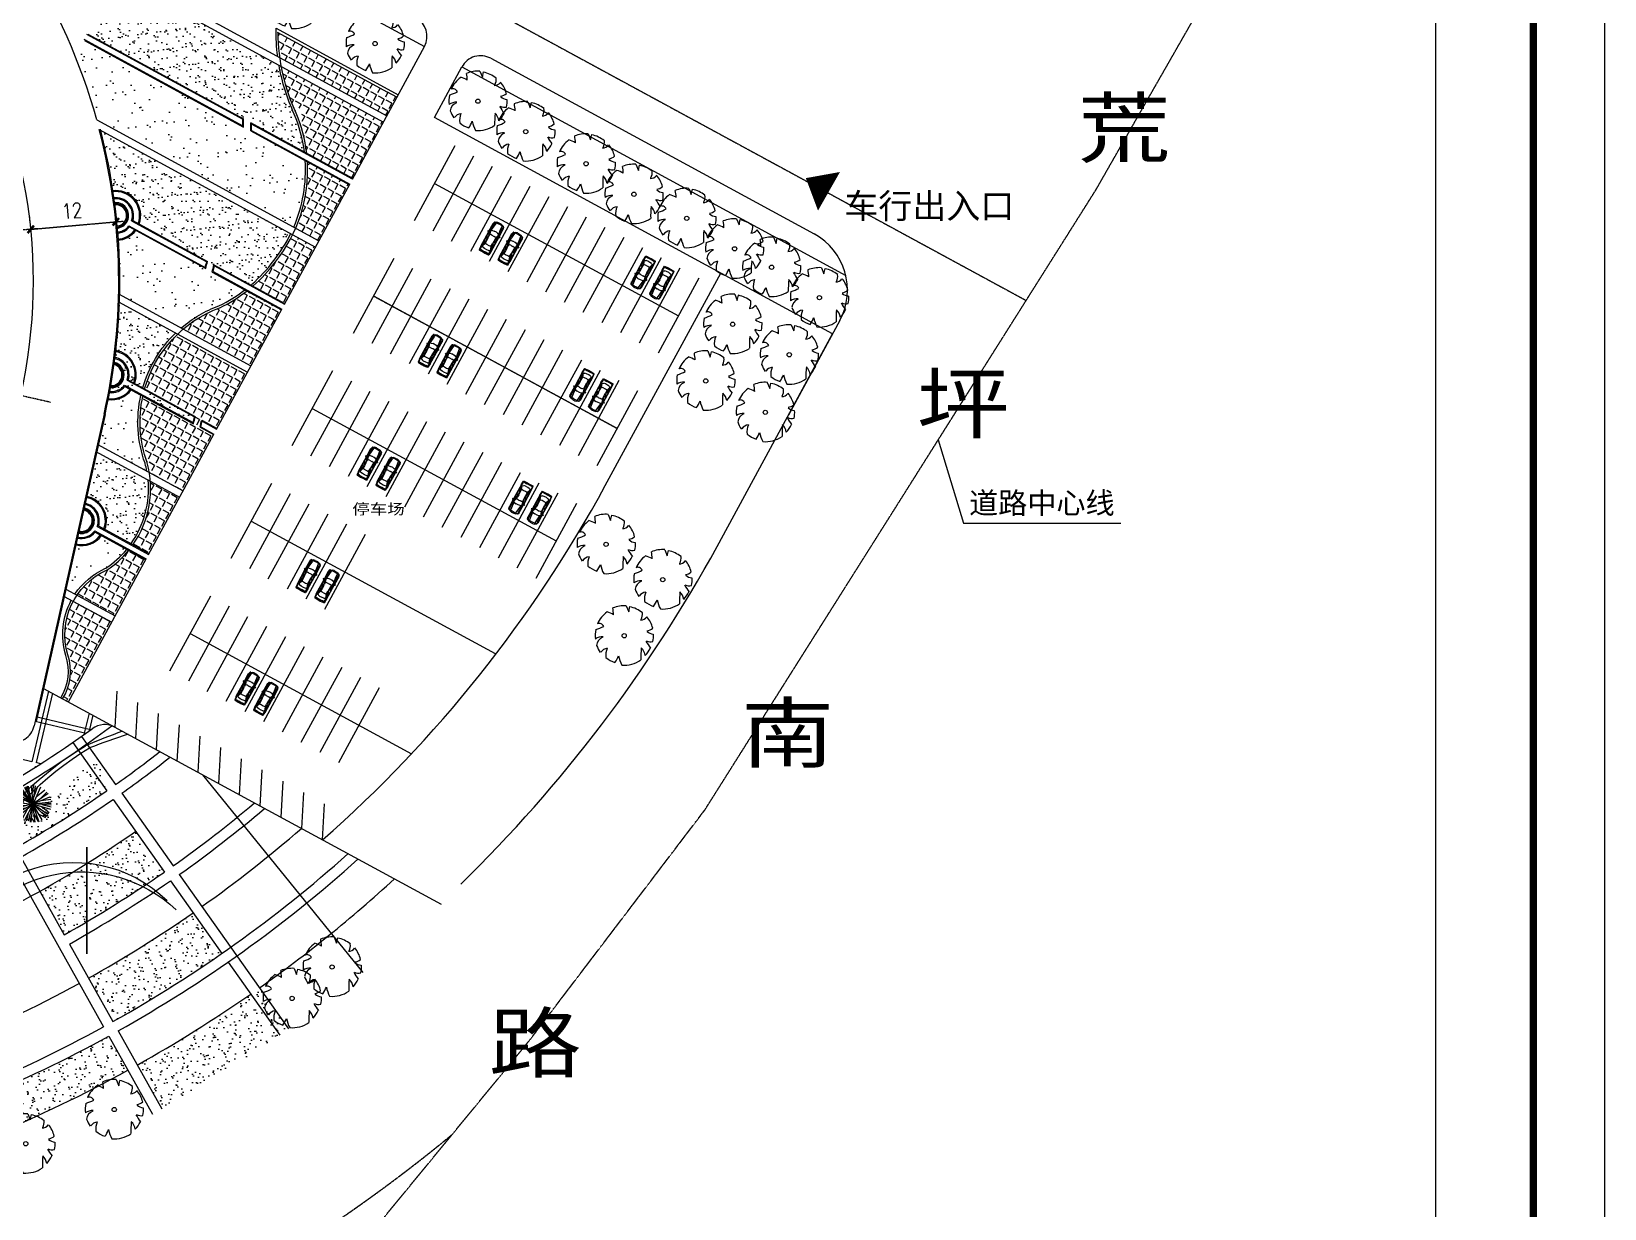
# Model space of a CAD drawing. Header units: millimetres. Extents: x 468001845 to 468595845, y 3387484553 to 3388325553.
# Drawn here: x 468374769 to 468595845, y 3387642506 to 3387807942 of the extents above; entities that cross this region are included whole.
import ezdxf

# ---------------------------------------------------------------- set-up
doc = ezdxf.new("R2010")
doc.units = ezdxf.units.MM
doc.linetypes.add('ACAD_ISO04W100', pattern=[30.5, 24, -3, 0.5, -3])
doc.linetypes.add('CENTER', pattern=[2, 1.25, -0.25, 0.25, -0.25])
for name, color, linetype in [('AXIS', 3, 'Continuous'), ('DOTE', 1, 'Continuous'), ('F-PLANT', 3, 'Continuous'), ('PD', 8, 'Continuous'), ('PUB_TEXT', 7, 'Continuous'), ('PUB_TITLE', 4, 'Continuous'), ('ROAD-XING', 1, 'CENTER'), ('屋顶', 7, 'Continuous'), ('道路', 31, 'Continuous'), ('铺地', 41, 'Continuous')]:
    doc.layers.add(name, color=color, linetype=linetype)
doc.styles.add('163', font='', dxfattribs={"width": 0.99})
doc.styles.add('DIM', font='txt')
doc.styles.add('DIM_FONT', font='SIMPLEX.shx', dxfattribs={"width": 0.8})
doc.styles.add('HT', font='', dxfattribs={"width": 0.8})
doc.styles.get("Standard").update_dxf_attribs({"font": 'arial.ttf'})
doc.styles.get('163').set_extended_font_data('SimSun')
doc.styles.get('HT').set_extended_font_data('SimHei')
doc.dimstyles.new('NORMAL', dxfattribs={"dimscale": 7, "dimtxt": 300, "dimasz": 1, "dimexe": 250, "dimexo": 300, "dimgap": 0, "dimtad": 0, "dimdec": 0, "dimzin": 0, "dimdsep": 46, "dimtxsty": 'DIM_FONT', "dimblk": '_DIMX', "dimcen": 0.09, "dimclrt": 7, "dimadec": 0, "dimazin": 0, "dimtfac": 1, "dimtdec": 0, "dimtix": 1, "dimtmove": 2, "dimatfit": 3, "dimldrblk": '_DIMX', "dimfxl": 1, "dimtvp": 1, "dimtolj": 1, "dimtzin": 0, "dimarcsym": 0})
pattern_1 = [(219.28914, (468340562.4, 3388023787.4), (-1861.4354, 501.6736), [0, -1520, 0, -1700, 0, -1625]), (249.28914, (468340562.4, 3388023787.4), (-3151.916, -1077.98), [0, -820, 0, -1370, 0, -525]), (289.28914, (468340843.5, 3388024984.8), (-717.201, -3030.435), [0, -500, 0, -1800, 0, -2350]), (299.28914, (468340843.5, 3388024984.8), (-1541.455, -2725.991), [0, -250, 0, -1180, 0, -1350])]
pattern_2 = [(151.426744, (467814716.8, 3384389223.2), (-591.87396, -1086.7803), [900, -337.5]), (241.426744, (467814716.8, 3384389223.2), (1086.7803, -591.87396), [900, -337.5])]
pattern_3 = [(37.5, (467814716.8, 3384389223.2), (-62.99336, 1926.8238), [0, -1520, 0, -1700, 0, -1625]), (7.5, (467814716.8, 3384389223.2), (1769.7767, 2822.146), [0, -820, 0, -1370, 0, -525]), (327.5, (467813486.8, 3384389223.2), (3114.1419, 5.65905), [0, -500, 0, -1800, 0, -2350]), (317.5, (467813486.8, 3384389223.2), (3006.1266, 877.6756), [0, -250, 0, -1180, 0, -1350])]
pattern_4 = [(37.5, (467814716.8, 3384389223.2), (-125.9867, 3853.6475), [0, -3040, 0, -3400, 0, -3250]), (7.5, (467814717, 3384389223), (3539.5534, 5644.292), [0, -1640, 0, -2740, 0, -1050]), (327.5, (467812256.8, 3384389223.2), (6228.2837, 11.318), [0, -1000, 0, -3600, 0, -4700]), (317.5, (467812257, 3384389223), (6012.253, 1755.351), [0, -500, 0, -2360, 0, -2700])]

# ---------------------------------------------------------------- blocks, each defined once
blk = doc.blocks.new('M_F13')
for p, q in [((-515, 179), (-397, 193)), ((-484, 239), (-484, 239)), ((-397, 193), (-484, 239))]:
    blk.add_line(p, q)
blk.add_circle((-3, 3), 38.2)
for centre, radius, start, end in [((-8, 3), 527, 126.0751, 153.6245), ((-356, 208), 224, 48.5203, 80.5151), ((-8, 3), 532, 89.3321, 114.3856), ((-325, 399), 130, 343.6555, 39.76), ((-175, 449), 193, 352.0775, 26.6128), ((-85, 589), 202, 304.1868, 338.5411), ((-8, 3), 531, 62.8767, 77.7021), ((80, 476), 154, 315.8454, 359.7651), ((-244, 1929), 1632, 285.4397, 290.7099), ((-8, 3), 523, 31.4098, 49.4752), ((-8, 3), 537, 160.8426, 187.275), ((412, 44), 234, 83.5323, 121.6544), ((959, 2091), 1965, 250.0865, 256.3451), ((-8, 3), 534, 340.3307, 19.43), ((-610, -942), 880, 77.3728, 85.4649), ((-5, -500), 587, 134.7782, 147.3315), ((-8, 3), 524, 200.8103, 231.4392), ((-8, 3), 514, 305.394, 326.2464), ((358, 465), 656, 266.7455, 282.0146), ((0, -631), 545, 39.6536, 53.993), ((-251, -396), 87.2, 97.741, 188.8107), ((-1350, -519), 1108, 2.9465, 10.9238), ((-8, 3), 522, 243.1498, 261.8356), ((125, -442), 220, 160.6009, 199.3991), ((100, -357), 178, 186.1912, 248.4952), ((-8, 3), 527, 274.7236, 290.3277), ((296, -376), 163, 170.6314, 220.6278), ((325, -118), 300, 230.4582, 263.1093)]:
    blk.add_arc(centre, radius, start, end)
at = {"width": 0.8, "flags": 9}
for tag, p in [('XSIZE', (-62, 12)), ('YSIZE', (9, 6))]:
    blk.add_attdef(tag, p, '', height=0.2, dxfattribs=at)
blk = doc.blocks.new('402')
for p, q in [((-1141, 1683), (-1141, 2290)), ((-1022, 2339), (-3, 71)), ((-547, 1283), (-614, 2492)), ((-526, 2625), (-3, 71)), ((-21, 2571), (0, 100)), ((-12, 1697), (532, 2517)), ((0, 29), (650, 2488)), ((1006, 2365), (0, 29)), ((428, 1626), (817, 2438)), ((654, 1554), (1156, 2294)), ((808, 984), (1308, 2209)), ((-12, 85), (-2488, 23)), ((-2454, 485), (-12, 85)), ((-1165, 57), (-2427, -479)), ((0, 71), (-2384, -644)), ((-963, 257), (-2294, 1037)), ((-2102, 1407), (-24, 143)), ((-2000, -1413), (-14, 71)), ((-1248, 898), (-1966, 1600)), ((-2, 86), (-1751, 1760)), ((-1188, 1269), (-1579, 2000)), ((-1460, 2092), (59, 57)), ((-1369, -2013), (-36, 29)), ((-1022, -2197), (-3, 71)), ((-640, -2342), (0, 0)), ((-2, 57), (-203, -2573)), ((0, 29), (1683, 1931)), ((0, 85), (613, -2355)), ((0, 57), (241, -2418)), ((12, 85), (1603, -1857)), ((1105, -2167), (24, 72)), ((2063, 1500), (36, 71)), ((36, 71), (2287, 1108)), ((2063, -1358), (36, 72)), ((48, 71), (2487, 426)), ((2507, -81), (48, 71)), ((1022, 770), (1908, 1701)), ((1070, 14), (2480, -324)), ((1176, 599), (2189, 1301)), ((1224, 242), (2407, 786)), ((-1010, -243), (-2198, -1098)), ((-951, -627), (-1834, -1615)), ((-713, -1012), (-1655, -1792)), ((-511, -1055), (-1135, -2150)), ((-309, -1198), (-401, -2394)), ((143, -1326), (444, -2391)), ((321, -1226), (764, -2313)), ((618, -1126), (1406, -2004)), ((677, -713), (1830, -1626)), ((915, -528), (2388, -727))]:
    blk.add_line(p, q)
at = {"linetype": 'Continuous', "style": 'DIM', "flags": 1}
for tag in ['XVALUE', 'YVALUE']:
    blk.add_attdef(tag, (-97621, -67099), '', height=0.02, dxfattribs=at)
blk = doc.blocks.new('_DIMX')
blk.add_line((-150, 0), (150, 0))
at = {"const_width": 50}
blk.add_lwpolyline([(-70, -70), (70, 70)], dxfattribs=at)
blk = doc.blocks.new('*D115')
at = {"layer": 'DEFPOINTS', "color": 0, "linetype": 'ACAD_ISO04W100', "transparency": 16777216}
for p in [(468386623, 3387781189), (468386704, 3387780277), (468374750, 3387779222)]:
    blk.add_point(p, dxfattribs=at)
at = {"layer": 'ROAD-XING', "color": 0, "linetype": 'ACAD_ISO04W100', "lineweight": -2, "transparency": 16777216}
for p, q in [((468374566, 3387781314), (468374516, 3387781878)), ((468386519, 3387782368), (468386469, 3387782932)), ((468374677, 3387780135), (468386616, 3387781188))]:
    blk.add_line(p, q, dxfattribs=at)
at = {"layer": 'ROAD-XING', "color": 0, "linetype": 'ACAD_ISO04W100', "lineweight": -2, "transparency": 16777216, "xscale": 7, "yscale": 7, "zscale": 7}
for p, rotation in [((468386623, 3387781189), 5.039757383539385), ((468374670, 3387780135), 185.0397573835394)]:
    blk.add_blockref('_DIMX', p, dxfattribs=dict(at, rotation=rotation))
at = {"layer": 'ROAD-XING', "color": 7, "linetype": 'ACAD_ISO04W100', "transparency": 16777216, "insert": (468380462, 3387782754), "char_height": 2100, "attachment_point": 5, "rotation": 5.03976, "style": 'DIM_FONT'}
blk.add_mtext('\\A1;12', dxfattribs=at)
blk = doc.blocks.new('M_F33')
for p, q in [((-2082, 701), (-2108, 193)), ((-2108, 193), (-1980, 193)), ((-2108, 193), (-2108, -163)), ((-2070, 777), (-2082, 701)), ((-1942, 701), (-2082, 701)), ((-1434, 828), (-2070, 777)), ((-1955, 777), (-2070, 777)), ((-1980, 193), (-1955, 701)), ((-1980, 193), (-1980, -163)), ((-1968, 447), (-1955, 447)), ((-1955, 447), (-1968, 193)), ((-1968, -163), (-1968, 193)), ((-1955, 777), (-1955, 701)), ((-1942, 727), (-1955, 765)), ((-1955, 447), (-1942, 701)), ((-1294, 740), (-1942, 727)), ((-1942, 701), (-1942, 727)), ((-1624, 817), (-1625, 817)), ((-1523, 828), (-1624, 817)), ((-1561, 193), (-1523, 447)), ((-1561, -163), (-1561, 193)), ((-1523, 828), (805, 828)), ((-1409, 638), (-1523, 447)), ((-1409, 638), (-1294, 740)), ((-887, 460), (-1409, 638)), ((-989, 777), (-1294, 740)), ((-861, 523), (-1294, 740)), ((-1078, 828), (-989, 777)), ((-989, 777), (-684, 534)), ((842, 777), (-989, 777)), ((-912, 193), (-900, 370)), ((-912, -163), (-912, 193)), ((-900, 370), (-887, 460)), ((-861, 523), (-887, 460)), ((-442, 472), (-887, 460)), ((-861, 523), (-442, 548)), ((-556, 543), (-722, 777)), ((-531, 543), (-687, 777)), ((-656, 536), (-556, 543)), ((-556, 543), (-531, 543)), ((-531, 543), (-442, 548)), ((-442, 548), (-60, 548)), ((-60, 472), (-442, 472)), ((-124, 548), (-48, 777)), ((76, 777), (-60, 548)), ((257, 562), (-60, 548)), ((-60, 472), (257, 485)), ((76, 777), (79, 828)), ((537, 574), (257, 562)), ((448, 571), (257, 562)), ((562, 511), (257, 485)), ((448, 571), (842, 777)), ((537, 574), (448, 571)), ((995, 752), (537, 574)), ((537, 574), (562, 511)), ((1110, 663), (562, 511)), ((562, 511), (575, 370)), ((588, 193), (575, 370)), ((588, 193), (588, -163)), ((802, 888), (833, 982)), ((807, 802), (802, 888)), ((839, 778), (807, 802)), ((833, 982), (884, 934)), ((842, 777), (870, 820)), ((870, 820), (842, 776)), ((843, 777), (995, 752)), ((872, 776), (843, 777)), ((884, 934), (870, 820)), ((885, 820), (870, 820)), ((885, 820), (872, 776)), ((885, 820), (884, 934)), ((884, 828), (2114, 828)), ((995, 752), (1122, 828)), ((1631, 777), (995, 752)), ((995, 752), (1110, 663)), ((1110, 663), (1643, 701)), ((1110, 663), (1198, 447)), ((1198, 447), (1237, 193)), ((1200, 586), (2307, 468)), ((1237, -163), (1237, 193)), ((1631, 777), (2165, 752)), ((2216, 676), (1643, 701)), ((2088, 828), (2376, 740)), ((2141, 812), (2088, 828)), ((2114, 828), (2141, 812)), ((2376, 740), (2141, 812)), ((2376, 740), (2267, 752)), ((2317, 676), (2267, 752)), ((2427, 676), (2317, 676)), ((2317, 676), (2394, 447)), ((2427, 676), (2376, 740)), ((2516, 447), (2394, 447)), ((2419, 193), (2394, 447)), ((2419, -163), (2419, 193)), ((2427, 676), (2516, 447)), ((2567, 193), (2516, 447)), ((2567, 193), (2567, -163)), ((-2108, -163), (-2082, -672)), ((-2082, -672), (-2070, -748)), ((-1942, -672), (-2082, -672)), ((-1434, -799), (-2070, -748)), ((-1955, -748), (-2070, -748)), ((-1955, -672), (-1981, -163)), ((-1955, -418), (-1968, -163)), ((-1968, -418), (-1955, -418)), ((-1942, -672), (-1955, -418)), ((-1955, -672), (-1955, -748)), ((-1955, -736), (-1942, -697)), ((-1942, -672), (-1942, -697)), ((-1942, -697), (-1294, -710)), ((-1523, -799), (-1624, -788)), ((-1523, -799), (-1623, -788)), ((-1523, -418), (-1561, -163)), ((-1523, -418), (-1409, -608)), ((805, -799), (-1523, -799)), ((-887, -430), (-1409, -608)), ((-1294, -710), (-1409, -608)), ((-861, -494), (-1294, -710)), ((-1294, -710), (-989, -748)), ((-1078, -799), (-989, -748)), ((-684, -505), (-989, -748)), ((842, -748), (-989, -748)), ((-900, -341), (-912, -163)), ((-887, -430), (-900, -341)), ((-861, -494), (-887, -430)), ((-887, -430), (-442, -443)), ((-442, -519), (-861, -494)), ((-556, -514), (-722, -748)), ((-531, -514), (-687, -748)), ((-664, -506), (-556, -514)), ((-531, -514), (-556, -514)), ((-531, -514), (-442, -519)), ((-60, -443), (-442, -443)), ((-442, -519), (-60, -519)), ((-124, -519), (-48, -748)), ((257, -456), (-60, -443)), ((257, -532), (-60, -519)), ((-60, -519), (76, -748)), ((76, -748), (79, -799)), ((562, -481), (257, -456)), ((448, -542), (257, -532)), ((537, -545), (257, -532)), ((448, -542), (842, -748)), ((537, -545), (448, -542)), ((537, -545), (562, -481)), ((537, -545), (995, -723)), ((562, -481), (575, -341)), ((562, -481), (1110, -634)), ((575, -341), (588, -163)), ((807, -772), (802, -858)), ((802, -858), (833, -953)), ((840, -749), (807, -772)), ((884, -905), (833, -953)), ((842, -747), (870, -791)), ((842, -748), (870, -791)), ((995, -723), (843, -748)), ((843, -748), (872, -747)), ((884, -905), (870, -791)), ((870, -791), (885, -791)), ((885, -791), (872, -747)), ((885, -791), (884, -905)), ((2114, -799), (884, -799)), ((1110, -634), (995, -723)), ((1122, -799), (995, -723)), ((1631, -748), (995, -723)), ((1110, -634), (1198, -418)), ((1110, -634), (1643, -672)), ((1198, -418), (1237, -163)), ((1660, -504), (1204, -557)), ((2165, -723), (1631, -748)), ((1643, -672), (2216, -646)), ((2311, -429), (1660, -504)), ((2376, -710), (2088, -799)), ((2165, -723), (2267, -723)), ((2317, -646), (2267, -723)), ((2267, -723), (2376, -710)), ((2394, -418), (2317, -646)), ((2317, -646), (2427, -646)), ((2376, -710), (2427, -646)), ((2394, -418), (2419, -163)), ((2394, -418), (2516, -418)), ((2427, -646), (2516, -418)), ((2567, -163), (2516, -418))]:
    blk.add_line(p, q)
at = {"width": 0.8, "flags": 9}
for tag in ['XSIZE', 'YSIZE']:
    blk.add_attdef(tag, (0, 0), '', height=0.5, dxfattribs=at)
blk = doc.blocks.new('A')
blk.add_hatch(color=1).paths.add_polyline_path([(22.79, 18.17, 1), (21.79, 18.17, 1)])
at = {"color": 7}
for p, q in [((0, 0), (0, 29.97)), ((0, 29.97), (67.11, 29.97)), ((1.59, 1.59), (1.59, 28.38)), ((1.59, 28.38), (65.52, 28.38)), ((65.52, 28.38), (65.52, 1.59)), ((67.11, 29.97), (67.11, 0)), ((1.62, 15.84), (65.48, 15.84)), ((67.11, 0), (0, 0)), ((65.52, 1.59), (1.59, 1.59))]:
    blk.add_line(p, q, dxfattribs=at)
at = {"color": 3, "style": '163'}
for s, height, p in [('网易  NETEASE ', 3.2, (18.67, 23.41)), ('=', 4, (13.39, 23)), ('中国建筑行业网络家园；因为专业，所以完美', 1.8371, (6.25, 11.53)), ('编辑部：ivpinfo@service.netease.com', 1.633, (15.23, 7.02))]:
    blk.add_text(s, height=height, dxfattribs=at).set_placement(p)
at = {"color": 3, "style": '163', "text_generation_flag": 2}
blk.add_text('=', height=4, dxfattribs=at).set_placement((53.72, 23))
at = {"color": 1, "style": '163'}
for s, height, p in [('网易  建筑   co.163.com', 2.268, (14.29, 17.09)), ('本图纸由浩辰ICAD软件提供技术支持', 1.486, (17.95, 3.08))]:
    blk.add_text(s, height=height, dxfattribs=at).set_placement(p)
blk = doc.blocks.new('建筑图纸图签')
at = {"xscale": 500, "yscale": 500, "zscale": 500}
blk.add_blockref('A', (-18157, -7245), dxfattribs=at)

msp = doc.modelspace()

# ---------------------------------------------------------------- hatches: boundary and pattern name
at = {"layer": 'F-PLANT'}
h = msp.add_hatch(dxfattribs=at)
h.set_pattern_fill('AR-SAND', color=256, scale=1000, style=0)
h.set_pattern_definition(pattern_3)
h.paths.add_polyline_path([(468374475.9, 3387822309.6), (468373863.5, 3387821182, 0.27102677), (468373959.9, 3387818153.8, -0.02424227), (468378012.3, 3387810954.2, -0.77459451), (468383575.3, 3387807082.4), (468407983.6, 3387793789.3), (468413126, 3387790988.6, 0.06802176), (468411707.9, 3387796317.7, -0.06407135), (468409567.5, 3387803198.3)])
h = msp.add_hatch(dxfattribs=at)
h.set_pattern_fill('AR-SAND', color=256, scale=2000, style=0)
h.set_pattern_definition(pattern_4)
h.paths.add_polyline_path([(468411633.8, 3387780437.9, 0.11810736), (468413240, 3387789787.9), (468409004.6, 3387792094.5), (468383097, 3387806204.2, -0.19991555), (468380780.6, 3387804834.1, -0.02888426), (468383947.5, 3387795516.2)])
h = msp.add_hatch(dxfattribs=at)
h.set_pattern_fill('AR-SAND', color=256, scale=1000, style=0)
h.set_pattern_definition(pattern_3)
h.paths.add_polyline_path([(468384304.7, 3387794183, -0.02589126), (468386074.1, 3387785539.3, -0.57401996), (468389907, 3387780865.3), (468405897.6, 3387772156.6, 0.05513509), (468409050.3, 3387775551.9, 0.05505845), (468411479.8, 3387779383.1)])
h = msp.add_hatch(dxfattribs=at)
h.set_pattern_fill('AR-SAND', color=256, scale=2000, style=0)
h.set_pattern_definition(pattern_4)
h.paths.add_polyline_path([(468389428.7, 3387779987.1, -0.22066652), (468386835.5, 3387778589.3, -0.02206354), (468387015.9, 3387771071.4), (468395820.5, 3387766276.3, -0.08874704), (468401104.4, 3387769375.2, 0.02223424), (468401120.8, 3387769382.1, 0.05176728), (468404775.2, 3387771629.2)])
h = msp.add_hatch(dxfattribs=at)
h.set_pattern_fill('AR-SAND', color=256, scale=1000, style=0)
h.set_pattern_definition(pattern_3)
h.paths.add_polyline_path([(468386235.4, 3387761152.2, -0.99289989), (468385773.8, 3387758188, -0.00249339), (468385624, 3387757351.1, 0.27116332), (468387836.4, 3387758212.9), (468397472.4, 3387752965.1, -0.01200478), (468397676.5, 3387753764.8), (468390374.1, 3387757741.8, -0.13323245), (468395037.3, 3387765564.2), (468386985.9, 3387769949.1, -0.02590834)])
h = msp.add_hatch(dxfattribs=at)
h.set_pattern_fill('AR-SAND', color=256, scale=2000, style=0)
h.set_pattern_definition(pattern_4)
h.paths.add_polyline_path([(468390147.8, 3387756840.3), (468388797.1, 3387757575.9, -0.28133055), (468385408.1, 3387756221.2, -0.00626351), (468384966.8, 3387754131.5), (468384023.9, 3387749927.2), (468390990, 3387746133.4, 0.02105329), (468390736, 3387747231.8, 0.01787346), (468390731.7, 3387747245.4, -0.14092275)])
h = msp.add_hatch(dxfattribs=at)
h.set_pattern_fill('AR-SAND', color=256, scale=1000, style=0)
h.set_pattern_definition(pattern_3)
h.paths.add_polyline_path([(468385089.2, 3387737960.2), (468388773.3, 3387735953.8, 0.17837576), (468391161.9, 3387744901.1), (468383933.8, 3387748837.6), (468382535.2, 3387742601.5, -0.45765476)])
h = msp.add_hatch(dxfattribs=at)
h.set_pattern_fill('AR-SAND', color=256, scale=2000, style=0)
h.set_pattern_definition(pattern_4)
h.paths.add_polyline_path([(468379609.8, 3387729557.5), (468380887.6, 3387728861.6, -0.14078582), (468385192.8, 3387732487, 0.04321259), (468385222.7, 3387732504.2, 0.07419026), (468388159.6, 3387735149.4), (468384610.9, 3387737082, -0.2985928), (468381003.5, 3387735771.6)])
h = msp.add_hatch(dxfattribs=at)
h.set_pattern_fill('AR-SAND', color=256, scale=1000, style=0)
h.set_pattern_definition(pattern_1)
h.paths.add_polyline_path([(468372526.6, 3387693207.9), (468371158.7, 3387695651.7), (468383970.6, 3387705797.5), (468386591.7, 3387702092.2, -0.02634108)])
h = msp.add_hatch(dxfattribs=at)
h.set_pattern_fill('AR-SAND', color=256, scale=1000, style=0)
h.set_pattern_definition(pattern_1)
h.paths.add_polyline_path([(468389406, 3387695516.4), (468393448.6, 3387689801.4, -0.0241603), (468379364.5, 3387680991.4), (468375945.5, 3387687099.7, 0.02406733)])
h = msp.add_hatch(dxfattribs=at)
h.set_pattern_fill('AR-SAND', color=256, scale=1000, style=0)
h.set_pattern_definition(pattern_1)
h.paths.add_polyline_path([(468382783.5, 3387674883.2), (468386202.4, 3387668774.9, 0.02432524), (468401533.9, 3387678371.6), (468397491.3, 3387684086.5, -0.024246)])
h = msp.add_hatch(dxfattribs=at)
h.set_pattern_fill('AR-SAND', color=256, scale=1000, style=0)
h.set_pattern_definition(pattern_1)
h.paths.add_polyline_path([(468406804.2, 3387673518.6), (468410846.7, 3387667803.8, -0.02634332), (468393040.4, 3387656558.4), (468389621.4, 3387662666.7, 0.02634302)])
h = msp.add_hatch(dxfattribs=at)
h.set_pattern_fill('AR-SAND', color=256, scale=1000, style=0)
h.set_pattern_definition(pattern_1)
h.paths.add_polyline_path([(468347257.5, 3387659754.7), (468349286.5, 3387653055.2, 0.02275091), (468365236, 3387658697), (468362522.4, 3387665150.3, -0.02262398)])
h.paths.add_polyline_path([(468367205.1, 3387657883.9), (468369337, 3387652813.8, 0.02729115), (468388309.9, 3387661938.7), (468385623.5, 3387666738.2, -0.02726841)])
at = {"layer": '铺地'}
h = msp.add_hatch(dxfattribs=at)
h.set_pattern_fill('ANGLE', color=256, scale=4500, angle=151.426744, style=0)
h.set_pattern_definition(pattern_2)
h.paths.add_polyline_path([(468400367.2, 3387751274.6), (468398457.1, 3387752314.9, -0.01610754), (468398695.9, 3387753323.5), (468400844.5, 3387752153.4), (468405139.8, 3387760062.3), (468395313.6, 3387765413.7, 0.13413338), (468390672.1, 3387757693.4), (468397794.6, 3387753814.4, 0.01510093), (468397540.8, 3387752813.9), (468390422.1, 3387756690.9, 0.1398999), (468391020.4, 3387747329.1, -0.02582003), (468391327.4, 3387745949.7), (468396071.9, 3387743365.8)])
h.paths.add_polyline_path([(468405617, 3387760941), (468409904.6, 3387768835.6), (468405063, 3387771472.4, -0.05331272), (468401253.4, 3387769113, -0.02453199), (468401208.3, 3387769093.8, 0.08705686), (468396102.9, 3387766122.6)])
h.paths.add_polyline_path([(468405897.6, 3387772156.6), (468410381.9, 3387769714.4), (468414684.9, 3387777637.6), (468411479.8, 3387779383.1, -0.05505845), (468409050.3, 3387775551.9, -0.05513509)])
h.paths.add_polyline_path([(468419447.7, 3387786407.1), (468413550.8, 3387789618.6, -0.11613285), (468411898.4, 3387780293.8), (468415162.2, 3387778516.3)])
h.paths.add_polyline_path([(468419924.9, 3387787285.9), (468424230.1, 3387795212.8), (468409905.4, 3387803014.3, 0.06190958), (468411980.3, 3387796443.5, 53.36347709), (468411966, 3387796478.1, -0.07122198), (468413449.2, 3387790812.6)])
h.paths.add_polyline_path([(468409444.7, 3387807766.8, 0.03148365), (468409704.5, 3387804262.4), (468424707.3, 3387796091.6), (468426127.4, 3387798706.4), (468424810.7, 3387799421.6)])
h = msp.add_hatch(dxfattribs=at)
h.set_pattern_fill('ANGLE', color=256, scale=4500, angle=151.426744, style=0)
h.set_pattern_definition(pattern_2)
h.paths.add_polyline_path([(468385390.5, 3387732255.5, -0.04667276), (468385309, 3387732210.4, 0.13989495), (468381152.2, 3387728717.5), (468386526.7, 3387725790.5), (468390822.1, 3387733699.3), (468388427.8, 3387735003.3, -0.0752077)])
h.paths.add_polyline_path([(468389038.5, 3387735809.4), (468391299.3, 3387734578.1), (468395594.6, 3387742487), (468391477.6, 3387744729.2, -0.1739522)])

# ---------------------------------------------------------------- linework, layer by layer
at = {"layer": 'AXIS'}
msp.add_lwpolyline([(468024799.3, 3388262599.3), (468572068.3, 3388262599.3), (468572068.3, 3387579084.4), (468024799.3, 3387579084.4)], close=True, dxfattribs=at)
at = {"layer": 'DOTE'}
for points in [[(468409378, 3387804440.2, -0.03503628), (468409144.6, 3387808385, -0.0310074)], [(468413446.4, 3387790837.6, 0.07039752), (468411982.5, 3387796438.8, -0.00258555), (468411980.3, 3387796443.5, -0.10500281), (468409444.7, 3387807766.8, -0.10500281)], [(468413122.9, 3387791013.8, 0.06770923), (468411707.9, 3387796317.7, -0.00029107), (468411707.5, 3387796318.6, -0.06406293), (468409567.5, 3387803198.3, -0.06406293)], [(468405910.7, 3387772167.9, 0.0549285), (468409050.3, 3387775551.9, 0.18511184), (468413549.4, 3387789642.8, 0.18511184)], [(468411633.8, 3387780437.9, 0.11841061), (468413238.4, 3387789812.2)], [(468405714.5, 3387772394.8, 0.05499537), (468408812.7, 3387775735.1, 0.05528776), (468411216.1, 3387779526.7, 0.05528776)], [(468390672.1, 3387757693.4, -0.24015857), (468401208.3, 3387769093.8, 0.02274373), (468401250.2, 3387769111.4, 0.05356614), (468405077, 3387771483.3, 0.05356614)], [(468395820.5, 3387766276.3, -0.08874704), (468401104.4, 3387769375.2, 0.02223424), (468401120.8, 3387769382.1, 0.05355842), (468404892.6, 3387771720)], [(468390383.3, 3387757774.8, -0.13273207), (468395037.3, 3387765564.2, -0.13273207)], [(468389038.5, 3387735809.4, 0.22379948), (468391025.2, 3387747311.6, 0.01787346), (468391014.5, 3387747345.7, -0.13963767), (468390422.1, 3387756690.9)], [(468390990, 3387746133.4, 0.02105329), (468390736, 3387747231.8, 0.01787346), (468390731.7, 3387747245.4, -0.14092275), (468390147.8, 3387756840.3)], [(468388792.8, 3387735981.6, 0.17772182), (468391161.9, 3387744901.1, 0.17772182)], [(468379144.1, 3387714153.4, 0.22917926), (468379880.7, 3387720320.2, -0.0100889), (468379874.6, 3387720339.4, -0.37701349), (468385316.6, 3387732213.8, 0.0425097), (468385390.5, 3387732255.5, 0.0752077), (468388427.8, 3387735003.3)], [(468380887.6, 3387728861.6, -0.14078582), (468385192.8, 3387732487, 0.04321259), (468385222.7, 3387732504.2, 0.07419026), (468388159.6, 3387735149.4, 0.07419026)], [(468378879.8, 3387714296.9, 0.23001225), (468379597.1, 3387720222.5, -0.0100889), (468379587.2, 3387720253.2, -0.1986198), (468380371.2, 3387728004.2)]]:
    msp.add_lwpolyline(points, format="xyb", dxfattribs=at)
at = {"layer": 'F-PLANT'}
for p, q in [((468380144.9, 3387722455.8), (468379464, 3387722826.6)), ((468379650, 3387724134.4), (468379478.3, 3387723819.1)), ((468379650, 3387724134.4), (468379511.4, 3387724210)), ((468380144.9, 3387722455.8), (468379714.5, 3387721665.4)), ((468376479.6, 3387715600.5), (468432328.7, 3387685268.8)), ((468379854, 3387714159.5), (468379323.2, 3387714448.6)), ((468379854, 3387714159.5), (468379689.4, 3387713857.2)), ((468381798.1, 3387708868.7), (468386591.7, 3387702092.2)), ((468380569.5, 3387708008.1), (468385363.3, 3387701231.3)), ((468398795.8, 3387703480.5), (468421340.4, 3387675674.7)), ((468386229.6, 3387700006.7), (468393448.6, 3387689801.4)), ((468387457.9, 3387700867.6), (468394676.7, 3387690662.8)), ((468371947.2, 3387691172), (468384890.8, 3387668047.1)), ((468373259.2, 3387691899), (468379364.5, 3387680991.4)), ((468395542.9, 3387689438.2), (468410885.6, 3387667748.9)), ((468394314.9, 3387688576.8), (468401533.9, 3387678371.6)), ((468380097.1, 3387679682.5), (468386202.4, 3387668774.9)), ((468402400.2, 3387677147), (468409661, 3387666882.7)), ((468386935.1, 3387667466), (468393070, 3387656505.5)), ((468385623.5, 3387666738.2), (468391761.1, 3387655772.9))]:
    msp.add_line(p, q, dxfattribs=at)
for points in [[(468344670.2, 3387673664.2, 0.45338011), (468350651.5, 3387678080.5, -0.41762553), (468361147, 3387688497.6, 0.38151104), (468367107, 3387692590.1, -0.11770674), (468382381.2, 3387707555.2, -3.44173933)], [(468345828.2, 3387671259.6, 0.28850506), (468350655.7, 3387676331, -0.41762553), (468361151.3, 3387686748.1, 0.38151104), (468367111.2, 3387690840.6, -0.13092486), (468382937.4, 3387707258, -3.44173933)], [(468329423.2, 3387660270.2, -0.01430383), (468330104, 3387659884.8, 0.37408958), (468361764.9, 3387673636.6, -0.6367604), (468393844.9, 3387685793.7)], [(468329579.8, 3387659484.9, -0.03645517), (468331354.7, 3387658581.5, 0.46019133), (468363807.5, 3387677578.3, -0.53240788), (468395095.6, 3387684490.4)]]:
    msp.add_lwpolyline(points, format="xyb", dxfattribs=at)
for centre, radius, start, end in [((468295297.8, 3387831047.4), 149699.5, 291.91236, 306.007229), ((468295297.8, 3387831047.4), 151000, 299.262167, 306.940074), ((468423246.4, 3387611212.6), 104651.1, 109.943469, 112.984942), ((468436946, 3387562455.4), 154546.9, 108.331362, 110.454539), ((468385067.9, 3387707522.2), 3000, 61.493589, 126.007229), ((468295297.8, 3387831047.4), 158000, 305.296582, 308.134104), ((468295297.8, 3387831047.4), 159500, 305.296385, 308.308265), ((468295297.8, 3387831047.4), 158000, 299.261054, 304.752623), ((468295297.8, 3387831047.4), 159500, 299.260828, 304.757546), ((468295297.8, 3387831047.4), 172000, 305.29483, 310.112485), ((468295297.8, 3387831047.4), 173500, 305.294647, 310.306275), ((468295297.8, 3387831047.4), 179000, 305.294062, 310.987123), ((468295297.8, 3387831047.4), 165000, 291.995278, 304.774795), ((468295297.8, 3387831047.4), 186000, 299.25743, 311.791534), ((468295297.8, 3387831047.4), 187500, 299.257265, 311.955586), ((468295297.8, 3387831047.4), 172000, 299.259097, 304.795151), ((468295297.8, 3387831047.4), 173500, 299.258917, 304.799309), ((468295297.8, 3387831047.4), 193000, 305.29266, 312.533983), ((468295297.8, 3387831047.4), 179000, 299.258244, 304.813917), ((468295297.8, 3387831047.4), 173500, 298.759429, 298.76354), ((468295297.8, 3387831047.4), 187500, 305.293179, 305.293351), ((468295297.8, 3387831047.4), 179000, 292.058718, 298.778103), ((468295297.8, 3387831047.4), 193000, 299.256693, 304.847357), ((468295297.8, 3387831047.4), 186000, 292.548923, 298.795368), ((468295297.8, 3387831047.4), 187500, 292.550987, 298.798893), ((468295297.8, 3387831047.4), 193000, 292.55826, 298.811399)]:
    msp.add_arc(centre, radius, start, end, dxfattribs=at)
at = {"layer": 'PD'}
for p, q in [((468374475.9, 3387822309.6), (468424230.1, 3387795212.8)), ((468374953.1, 3387823188.4), (468424707.3, 3387796091.6)), ((468382136.3, 3387806841.2), (468404490.3, 3387794667)), ((468382205.9, 3387806689.4), (468404590.5, 3387794498.5)), ((468382518.9, 3387807543.8), (468404464.4, 3387795592)), ((468382684.2, 3387807567.6), (468404561.4, 3387795653.1)), ((468383947.5, 3387795516.2), (468415162.2, 3387778516.3)), ((468405582.4, 3387793958.3), (468405583.8, 3387795096.2)), ((468384304.7, 3387794183), (468414684.9, 3387777637.6)), ((468388468, 3387780624.1), (468399196.9, 3387774781.1)), ((468388537.7, 3387780472.3), (468399265.4, 3387774629.9)), ((468388850.6, 3387781326.7), (468399400.5, 3387775581.1)), ((468389015.9, 3387781350.5), (468399518.5, 3387775630.7)), ((468400181.8, 3387774130.8), (468409904.6, 3387768835.6)), ((468400294.6, 3387774183.2), (468409952.3, 3387768923.5)), ((468400419.9, 3387775139.8), (468410381.9, 3387769714.4)), ((468400483.9, 3387774991.1), (468410334.1, 3387769626.5)), ((468387015.9, 3387771071.4), (468405617, 3387760941)), ((468386985.9, 3387769949.1), (468405139.8, 3387760062.3)), ((468387836.4, 3387758212.9), (468397472.4, 3387752965.1)), ((468387906.1, 3387758061.1), (468397540.8, 3387752813.9)), ((468388219, 3387758915.5), (468397676.5, 3387753764.8)), ((468388384.3, 3387758939.3), (468397794.6, 3387753814.4)), ((468398695.9, 3387753323.5), (468400844.5, 3387752153.4)), ((468398759.7, 3387753174.9), (468400796.7, 3387752065.5)), ((468398457.1, 3387752314.9), (468400367.2, 3387751274.6)), ((468398569.9, 3387752367.3), (468400414.9, 3387751362.5)), ((468383796.3, 3387748912.5), (468395594.6, 3387742487)), ((468384005.6, 3387749937.2), (468396071.9, 3387743365.8)), ((468383681.3, 3387737759.1), (468390893.7, 3387733831.2)), ((468383719.9, 3387737567.3), (468390822.1, 3387733699.3)), ((468384016.1, 3387738373.9), (468391227.7, 3387734446.3)), ((468384198.2, 3387738445.5), (468391299.3, 3387734578.1)), ((468379609.8, 3387729557.5), (468386526.7, 3387725790.5)), ((468379382.2, 3387728542.8), (468386049.5, 3387724911.7)), ((468377162.9, 3387715229.3), (468374831.6, 3387705310.3)), ((468377709.5, 3387714932.5), (468375415.7, 3387705173.1)), ((468383084.3, 3387709789.6), (468375572.3, 3387711555.2)), ((468382856.5, 3387712137.2), (468382146.4, 3387709116)), ((468383403, 3387711840.3), (468382887.6, 3387709647.4)), ((468375294.4, 3387711004.1), (468382438.9, 3387709324.9)), ((468374831.6, 3387705310.3), (468369331.5, 3387706603.1)), ((468375278.4, 3387704589), (468375259.3, 3387704507.9)), ((468375355.5, 3387704570.9), (468375278.4, 3387704589)), ((468376048.2, 3387705024.4), (468375415.7, 3387705173.1))]:
    msp.add_line(p, q, dxfattribs=at)
for points in [[(468404490.3, 3387794667, 0.01125313), (468404464.4, 3387795592, 0.01125313)], [(468404590.5, 3387794498.5, 0.01397714), (468404561.4, 3387795653.1, 0.01397714)], [(468405683.9, 3387794016.9, 0.01044464), (468405687.4, 3387794925.9)], [(468399196.9, 3387774781.1, -0.01200687), (468399400.5, 3387775581.1, -0.01183466)], [(468399265.4, 3387774629.9, -0.01510359), (468399518.5, 3387775630.7, -0.01492997)], [(468400181.8, 3387774130.8, -0.01611078), (468400419.9, 3387775139.8, -0.01592537)], [(468400294.6, 3387774183.2, -0.01297394), (468400483.9, 3387774991.1, -0.01278766)], [(468397472.4, 3387752965.1, -0.01200478), (468397676.5, 3387753764.8)], [(468397540.8, 3387752813.9, -0.01510093), (468397794.6, 3387753814.4, -0.01510093)], [(468398457.1, 3387752314.9, -0.01610754), (468398695.9, 3387753323.5, -0.01610754)], [(468398457.1, 3387752314.9, -0.01610754), (468398695.9, 3387753323.5, -0.01610754)], [(468398569.9, 3387752367.3, -0.01297131), (468398759.7, 3387753174.9, -0.01297131)]]:
    msp.add_lwpolyline(points, format="xyb", dxfattribs=at)
for points in [[(468419924.9, 3387787285.9), (468405583.8, 3387795096.2)], [(468405582.4, 3387793958.3), (468419447.7, 3387786407.1)], [(468405683.9, 3387794016.9), (468419495.4, 3387786495)], [(468419877.2, 3387787198), (468405687.4, 3387794925.9)]]:
    msp.add_lwpolyline(points, dxfattribs=at)
for centre, radius, start, end in [((468386625.6, 3387782083), 3500, 339.639946, 99.066693), ((468386625.6, 3387782083), 3350, 339.639946, 99.089729), ((468386625.6, 3387782083), 2500, 342.963711, 99.386803), ((468386625.6, 3387782083), 2350, 341.226929, 99.483017), ((468386625.6, 3387782083), 1800, 272.459818, 100.045041), ((468386625.6, 3387782083), 1650, 272.220001, 100.284871), ((468386625.6, 3387782083), 1500, 271.922027, 100.58284), ((468386625.6, 3387782083), 2350, 273.02185, 321.626569), ((468386625.6, 3387782083), 2500, 273.118059, 319.889788), ((468386625.6, 3387782083), 3350, 273.415139, 323.213529), ((468386625.6, 3387782083), 3500, 273.438178, 323.213529), ((468385994, 3387759671.8), 2350, 341.226929, 77.676783), ((468385994, 3387759671.8), 2500, 342.963711, 77.983212), ((468385994, 3387759671.8), 3350, 339.639946, 79.285866), ((468385994, 3387759671.8), 3500, 339.639946, 79.464396), ((468385994, 3387759671.8), 1800, 266.108006, 76.186671), ((468385994, 3387759671.8), 1650, 266.666172, 75.628492), ((468385994, 3387759671.8), 1500, 267.32653, 74.968141), ((468385994, 3387759671.8), 3500, 262.830273, 323.213529), ((468385994, 3387759671.8), 3350, 263.008801, 323.213529), ((468385994, 3387759671.8), 2500, 264.311451, 319.889788), ((468385994, 3387759671.8), 2350, 264.61789, 321.626569), ((468381807.9, 3387739177.9), 3350, 339.639946, 78.455365), ((468381807.9, 3387739177.9), 3500, 339.639946, 78.455365), ((468381807.9, 3387739177.9), 1800, 256.101835, 78.455365), ((468381807.9, 3387739177.9), 1650, 255.987518, 78.455365), ((468381807.9, 3387739177.9), 1500, 255.850325, 78.455365), ((468381807.9, 3387739177.9), 2350, 339.992011, 78.455365), ((468381807.9, 3387739177.9), 2500, 342.963711, 78.455365), ((468381807.9, 3387739177.9), 2500, 256.453907, 319.889788), ((468381807.9, 3387739177.9), 2350, 256.39613, 322.86145), ((468381807.9, 3387739177.9), 3500, 256.712555, 323.213529), ((468381807.9, 3387739177.9), 3350, 256.683599, 323.213529)]:
    msp.add_arc(centre, radius, start, end, dxfattribs=at)
at = {"layer": 'PUB_TEXT', "color": 7}
for p, q in [((468502202.3, 3387750534.2), (468505775.4, 3387738834.4)), ((468505775.4, 3387738834.4), (468527881, 3387738834.4))]:
    msp.add_line(p, q, dxfattribs=at)
at = {"layer": 'PUB_TEXT', "color": 7, "elevation": 0}
msp.add_lwpolyline([(468483598.1, 3387787328.5, 0, 6240, 0), (468486853, 3387785478.3, 6240, 6240, 0)], format="xyseb", dxfattribs=at)
at = {"layer": 'PUB_TITLE'}
msp.add_lwpolyline([(468001845, 3387484552.7), (468001845, 3388325552.7), (468595845, 3388325552.7), (468595845, 3387484552.7)], close=True, dxfattribs=at)
at = {"layer": 'PUB_TITLE', "const_width": 1000}
msp.add_lwpolyline([(468011845, 3387494552.7), (468585845, 3387494552.7), (468585845, 3388300552.7), (468011845, 3388300552.7)], close=True, dxfattribs=at)
at = {"layer": 'ROAD-XING', "linetype": 'ACAD_ISO04W100'}
for p, q in [((468305364.2, 3387883752.1), (468514563.8, 3387770135.8)), ((468524360, 3387785669.6), (468572068.3, 3387869040.5)), ((468469428.2, 3387698564.3), (468524360, 3387785669.6))]:
    msp.add_line(p, q, dxfattribs=at)
at = {"layer": 'ROAD-XING', "linetype": 'ACAD_ISO04W100', "ltscale": 0.01}
msp.add_line((468377491.6, 3387755808), (468224339, 3387790156.4), dxfattribs=at)
at = {"layer": 'ROAD-XING', "color": 7, "linetype": 'ACAD_ISO04W100'}
msp.add_line((468422823.3, 3387770773.5), (468457095.1, 3387752160.4), dxfattribs=at)
at = {"layer": 'ROAD-XING', "linetype": 'ACAD_ISO04W100', "ltscale": 0.1}
msp.add_lwpolyline([(468444718.3, 3387666085.8), (468469428.2, 3387698564.3)], dxfattribs=at)
at = {"layer": 'ROAD-XING', "linetype": 'ACAD_ISO04W100', "elevation": 26524.8}
msp.add_lwpolyline([(468376612.5, 3387583210.3), (468444718.3, 3387666085.8)], dxfattribs=at)
at = {"layer": 'ROAD-XING', "linetype": 'ACAD_ISO04W100', "ltscale": 0.1}
msp.add_arc((468293354.8, 3387823250.9), 220835.3, 183.694605, 309.517902, dxfattribs=at)
at = {"layer": '屋顶'}
for p, q in [((468409144.6, 3387808385), (468426318.3, 3387799057.9)), ((468409298.1, 3387807846.5), (468424810.7, 3387799421.6))]:
    msp.add_line(p, q, dxfattribs=at)
at = {"layer": '屋顶', "color": 7}
msp.add_arc((468301783.2, 3387772787.6), 73250, 347.359111, 162.606643, dxfattribs=at)
at = {"layer": '道路'}
for p, q in [((468380207.5, 3387832863.1), (468429993.2, 3387805824.4)), ((468419877.2, 3387787198), (468429993.2, 3387805824.4)), ((468439333.9, 3387804165.4), (468484747.9, 3387779501)), ((468431400, 3387795842.9), (468435265.8, 3387802960.9)), ((468435265.8, 3387802960.9), (468489211, 3387773663.2)), ((468426127.4, 3387798706.4), (468424810.7, 3387799421.6)), ((468487359.9, 3387765451), (468431400, 3387795842.9)), ((468410334.1, 3387769626.5), (468419495.4, 3387786495)), ((468455406.7, 3387744118.2), (468471648.3, 3387773984)), ((468400796.7, 3387752065.5), (468409952.3, 3387768923.5)), ((468488361.4, 3387767296.8, 0), (468481141.5, 3387754002.8, 0)), ((468471134.9, 3387735576.2), (468487359.9, 3387765451)), ((468384966.8, 3387754131.5), (468375147.5, 3387710349.1)), ((468385113.7, 3387754098.5), (468375441, 3387710969.7)), ((468391227.7, 3387734446.3), (468400414.9, 3387751362.5)), ((468379964.6, 3387713707.7), (468390893.7, 3387733831.2))]:
    msp.add_line(p, q, dxfattribs=at)
for centre, radius, start, end in [((468301783.2, 3387772787.6), 85250, 15.462763, 32.151177), ((468427356.9, 3387807256.2), 3000, 331.493609, 61.493589), ((468437902.1, 3387801529.1), 3000, 61.493589, 151.493609), ((468301783.2, 3387772787.6), 85250, 347.359111, 14.535082), ((468301783.2, 3387772787.6), 85400.6, 347.359111, 14.535082), ((468295382.1, 3387831027.6), 182101.9, 311.344073, 331.493609), ((468294377.7, 3387832328.6), 201504.7, 314.295087, 331.304817), ((468372220.2, 3387711005.6), 3000, 257.359106, 347.359111)]:
    msp.add_arc(centre, radius, start, end, dxfattribs=at)
at = {"layer": '道路', "extrusion": (-9.47782e-10, -1.74513e-09, 1)}
msp.add_arc((468480452.6, 3387771592.1, -6.4), 9000, 331.493609, 61.493589, dxfattribs=at)
at = {"layer": '铺地'}
for p, q in [((468434277.5, 3387791863.8), (468428550.4, 3387781318.6)), ((468436913.8, 3387790432), (468431186.7, 3387779886.9)), ((468433823, 3387778455.1), (468439550.1, 3387789000.3)), ((468442186.4, 3387787568.5), (468436459.3, 3387777023.3)), ((468444822.7, 3387786136.7), (468439095.6, 3387775591.5)), ((468447459, 3387784704.9), (468441731.9, 3387774159.8)), ((468450095.2, 3387783273.2), (468444368.2, 3387772728)), ((468452731.5, 3387781841.4), (468447004.5, 3387771296.2)), ((468455367.8, 3387780409.6), (468449640.7, 3387769864.5)), ((468458004.1, 3387778977.9), (468452277, 3387768432.7)), ((468460640.4, 3387777546.1), (468454913.3, 3387767000.9)), ((468425686.9, 3387776046), (468419959.8, 3387765500.9)), ((468463276.7, 3387776114.3), (468457549.6, 3387765569.1)), ((468428323.2, 3387774614.3), (468422596.1, 3387764069.1)), ((468425232.4, 3387762637.3), (468430959.5, 3387773182.5)), ((468465913, 3387774682.5), (468460185.9, 3387764137.4)), ((468468549.3, 3387773250.8), (468462822.2, 3387762705.6)), ((468433595.7, 3387771750.7), (468427868.7, 3387761205.6)), ((468436232, 3387770319), (468430505, 3387759773.8)), ((468438868.3, 3387768887.2), (468433141.2, 3387758342)), ((468441504.6, 3387767455.4), (468435777.5, 3387756910.3)), ((468444140.9, 3387766023.7), (468438413.8, 3387755478.5)), ((468446777.2, 3387764591.9), (468441050.1, 3387754046.7)), ((468449413.5, 3387763160.1), (468443686.4, 3387752614.9)), ((468417096.2, 3387760228.3), (468411369.2, 3387749683.1)), ((468452049.8, 3387761728.3), (468446322.7, 3387751183.2)), ((468454686.1, 3387760296.6), (468448959, 3387749751.4)), ((468419732.5, 3387758796.5), (468414005.5, 3387748251.4)), ((468457322.4, 3387758864.8), (468451595.3, 3387748319.6)), ((468416641.7, 3387746819.6), (468422368.8, 3387757364.8)), ((468425005.1, 3387755933), (468419278, 3387745387.8)), ((468459958.7, 3387757433), (468454231.6, 3387746887.9)), ((468427641.4, 3387754501.2), (468421914.3, 3387743956.1)), ((468430277.7, 3387753069.4), (468424550.6, 3387742524.3)), ((468432914, 3387751637.7), (468427186.9, 3387741092.5)), ((468435550.3, 3387750205.9), (468429823.2, 3387739660.7)), ((468438186.6, 3387748774.1), (468432459.5, 3387738229)), ((468440822.9, 3387747342.4), (468435095.8, 3387736797.2)), ((468408505.6, 3387744410.6), (468402778.5, 3387733865.4)), ((468443459.2, 3387745910.6), (468437732.1, 3387735365.4)), ((468446095.5, 3387744478.8), (468440368.4, 3387733933.7)), ((468411141.9, 3387742978.8), (468405414.8, 3387732433.6)), ((468448731.7, 3387743047), (468443004.7, 3387732501.9)), ((468408051.1, 3387731001.8), (468413778.2, 3387741547)), ((468416414.5, 3387740115.2), (468410687.4, 3387729570.1)), ((468451368, 3387741615.3), (468445641, 3387731070.1)), ((468419050.8, 3387738683.5), (468413323.7, 3387728138.3)), ((468421687.1, 3387737251.7), (468415960, 3387726706.5)), ((468380833.8, 3387726308), (468380106.4, 3387726704.1)), ((468381425.7, 3387727394.8), (468380635.3, 3387727825.2)), ((468381425.7, 3387727394.8), (468380995.2, 3387726604.4)), ((468382512.4, 3387726802.9), (468381722.1, 3387727233.4)), ((468382512.4, 3387726802.9), (468382082, 3387726012.5)), ((468383599.2, 3387726211), (468382808.8, 3387726641.5)), ((468399915, 3387728592.8), (468394187.9, 3387718047.6)), ((468402551.3, 3387727161), (468396824.2, 3387716615.9)), ((468380241.9, 3387725221.2), (468379733, 3387725498.4)), ((468380241.9, 3387725221.2), (468379811.5, 3387724430.8)), ((468380833.8, 3387726308), (468380403.3, 3387725517.6)), ((468381328.7, 3387724629.3), (468380538.3, 3387725059.8)), ((468381328.7, 3387724629.3), (468380898.2, 3387723839)), ((468381920.6, 3387725716.1), (468381130.2, 3387726146.6)), ((468381920.6, 3387725716.1), (468381490.1, 3387724925.7)), ((468382415.5, 3387724037.5), (468381625.1, 3387724467.9)), ((468383007.3, 3387725124.2), (468382217, 3387725554.7)), ((468383007.3, 3387725124.2), (468382576.9, 3387724333.9)), ((468383599.2, 3387726211), (468383168.8, 3387725420.6)), ((468384094.1, 3387724532.4), (468383303.7, 3387724962.8)), ((468384094.1, 3387724532.4), (468383663.7, 3387723742)), ((468384686, 3387725619.2), (468383895.6, 3387726049.6)), ((468384686, 3387725619.2), (468384255.6, 3387724828.8)), ((468385180.9, 3387723940.5), (468384390.5, 3387724370.9)), ((468385772.8, 3387725027.3), (468384982.4, 3387725457.7)), ((468385772.8, 3387725027.3), (468385342.3, 3387724236.9)), ((468399460.5, 3387715184.1), (468405187.6, 3387725729.3)), ((468380736.8, 3387723542.6), (468379946.4, 3387723973)), ((468380736.8, 3387723542.6), (468380306.4, 3387722752.2)), ((468381231.7, 3387721863.9), (468380441.3, 3387722294.4)), ((468381823.6, 3387722950.7), (468381033.2, 3387723381.1)), ((468381823.6, 3387722950.7), (468381393.1, 3387722160.3)), ((468382415.5, 3387724037.5), (468381985, 3387723247.1)), ((468382910.4, 3387722358.8), (468382120, 3387722789.3)), ((468382910.4, 3387722358.8), (468382479.9, 3387721568.4)), ((468383502.3, 3387723445.6), (468382711.9, 3387723876)), ((468383502.3, 3387723445.6), (468383071.8, 3387722655.2)), ((468383997.2, 3387721766.9), (468383206.8, 3387722197.4)), ((468384589, 3387722853.7), (468383798.7, 3387723284.2)), ((468384589, 3387722853.7), (468384158.6, 3387722063.3)), ((468385180.9, 3387723940.5), (468384750.5, 3387723150.1)), ((468407823.9, 3387724297.5), (468402096.8, 3387713752.3)), ((468410460.2, 3387722865.7), (468404733.1, 3387712320.6)), ((468380639.9, 3387720777.1), (468379849.5, 3387721207.6)), ((468380639.9, 3387720777.1), (468380209.4, 3387719986.7)), ((468381231.7, 3387721863.9), (468380801.3, 3387721073.5)), ((468381726.6, 3387720185.2), (468380936.2, 3387720615.7)), ((468381726.6, 3387720185.2), (468381296.2, 3387719394.9)), ((468382318.5, 3387721272), (468381528.1, 3387721702.5)), ((468382318.5, 3387721272), (468381888.1, 3387720481.6)), ((468382813.4, 3387719593.4), (468382023, 3387720023.8)), ((468383405.3, 3387720680.2), (468382614.9, 3387721110.6)), ((468383405.3, 3387720680.2), (468382974.8, 3387719889.8)), ((468383997.2, 3387721766.9), (468383566.7, 3387720976.5)), ((468413096.5, 3387721433.9), (468407369.4, 3387710888.8)), ((468415732.7, 3387720002.2), (468410005.7, 3387709457)), ((468380542.9, 3387718011.7), (468380250.1, 3387717474.2)), ((468380542.9, 3387718011.7), (468380267.5, 3387718161.6)), ((468381134.8, 3387719098.5), (468380344.4, 3387719528.9)), ((468381134.8, 3387719098.5), (468380704.3, 3387718308.1)), ((468381629.7, 3387717419.8), (468380839.3, 3387717850.3)), ((468382221.5, 3387718506.6), (468381431.2, 3387718937)), ((468382221.5, 3387718506.6), (468381791.1, 3387717716.2)), ((468382813.4, 3387719593.4), (468382383, 3387718803)), ((468418369, 3387718570.4), (468412642, 3387708025.2)), ((468380445.9, 3387715246.3), (468379844.6, 3387715573.7)), ((468381037.8, 3387716333), (468380247.4, 3387716763.5)), ((468381037.8, 3387716333), (468380607.3, 3387715542.6)), ((468381629.7, 3387717419.8), (468381199.2, 3387716629.4)), ((468421005.3, 3387717138.6), (468415278.2, 3387706593.5)), ((468423641.6, 3387715706.9), (468417914.5, 3387705161.7)), ((468380445.9, 3387715246.3), (468380015.5, 3387714455.9)), ((468386518.7, 3387710148.2), (468386804.8, 3387715229.7)), ((468389434.3, 3387708564.7), (468389720.4, 3387713646.2)), ((468392350, 3387706981.2), (468392636, 3387712062.7)), ((468395265.6, 3387705397.8), (468395551.6, 3387710479.2)), ((468398181.2, 3387703814.3), (468398467.2, 3387708895.8)), ((468401096.8, 3387702230.8), (468401382.8, 3387707312.3)), ((468404012.4, 3387700647.4), (468404298.5, 3387705728.8)), ((468406928, 3387699063.9), (468407214.1, 3387704145.4)), ((468409843.7, 3387697480.4), (468410129.7, 3387702561.9)), ((468412759.3, 3387695896.9), (468413045.3, 3387700978.4)), ((468415674.9, 3387694313.5), (468415960.9, 3387699394.9))]:
    msp.add_line(p, q, dxfattribs=at)
at = {"layer": '铺地', "extrusion": (-4.53231e-10, -1.02872e-09, 1)}
for p, q in [((468431414, 3387786591.2, 0), (468465685.7, 3387767978.2, 0)), ((468422823.3, 3387770773.5, 0), (468457095.1, 3387752160.4, 0)), ((468414232.7, 3387754955.7, 0), (468448504.5, 3387736342.7, 0)), ((468405642.1, 3387739138, 0), (468439913.9, 3387720524.9, 0)), ((468397051.5, 3387723320.2, 0), (468428173.4, 3387706417.9, 0))]:
    msp.add_line(p, q, dxfattribs=at)

# ---------------------------------------------------------------- block references
at = {"xscale": 5.960464477539062e-08, "zscale": 3.900000000000001e-08}
msp.add_blockref('建筑图纸图签', (468382564.2, 3387685542), dxfattribs=at)
at = {"layer": 'F-PLANT', "color": 7, "xscale": 7.799999999999999, "yscale": 7.799999999999999, "zscale": 7.799999999999999, "rotation": 285.0869648758007}
for p in [(468411653.4, 3387812444.4), (468423044.8, 3387806209.8), (468437494.2, 3387798114.7), (468444216.4, 3387793830.4), (468452698.6, 3387789316.9), (468459420.8, 3387785032.5), (468466840.8, 3387781648.7), (468473563, 3387777364.3), (468478764.8, 3387774777), (468485487, 3387770492.6), (468473296, 3387766766.7), (468481246, 3387762473.1), (468469514.1, 3387758803.1), (468477884.1, 3387754380), (468463476.4, 3387730865.1)]:
    msp.add_blockref('M_F13', p, dxfattribs=at)
at = {"layer": 'F-PLANT'}
for name, p, xscale, yscale, zscale, rotation in [('M_F13', (468455513.5, 3387735829.3), 7.799999999999999, 7.799999999999999, 7.799999999999999, 285.0869648758007), ('M_F13', (468458054.7, 3387722977.5), 7.799999999999999, 7.799999999999999, 7.799999999999999, 285.0869648758007), ('402', (468374921.6, 3387699431.1), -1.036546875, 1.036546875, 1.036546875, 211.1446822596767), ('M_F13', (468416999.5, 3387676421.5), 7.799999999999999, 7.799999999999999, 7.799999999999999, 285.0869648758007), ('M_F13', (468411385.3, 3387672013.2), 7.799999999999999, 7.799999999999999, 7.799999999999999, 285.0869648758007), ('M_F13', (468386382.9, 3387656393.1), 7.799999999999999, 7.799999999999999, 7.799999999999999, 285.0869648758007), ('M_F13', (468373951.5, 3387651584), 7.799999999999999, 7.799999999999999, 7.799999999999999, 285.0869648758007)]:
    msp.add_blockref(name, p, dxfattribs=dict(at, xscale=xscale, yscale=yscale, zscale=zscale, rotation=rotation))
at = {"layer": '铺地', "rotation": 61.35172999184665}
for p in [(468439368.4, 3387778707.5), (468442004.7, 3387777275.7), (468430777.7, 3387762889.7), (468433414, 3387761458), (468422187.1, 3387747072), (468424823.4, 3387745640.2), (468413596.5, 3387731254.2), (468416232.8, 3387729822.5), (468405005.9, 3387715436.5), (468407642.1, 3387714004.7)]:
    msp.add_blockref('M_F33', p, dxfattribs=at)
at = {"layer": '铺地', "xscale": -1, "rotation": 61.63546129830223}
for p in [(468460811.6, 3387774189), (468463447.9, 3387772757.3), (468452221, 3387758371.3), (468454857.3, 3387756939.5), (468443630.3, 3387742553.5), (468446266.6, 3387741121.8)]:
    msp.add_blockref('M_F33', p, dxfattribs=at)

# ---------------------------------------------------------------- texts
at = {"layer": 'PUB_TEXT', "color": 7, "style": 'HT', "width": 1.2}
for s, height, p in [('荒', 8000, (468521796.5, 3387790362.9)), ('坪', 8000, (468499171.9, 3387751634.9)), ('停车场', 1500, (468419861.2, 3387740066.1)), ('南', 8000, (468474506.9, 3387705334.3)), ('路', 8000, (468439008.2, 3387661772.8))]:
    msp.add_text(s, height=height, rotation=360, dxfattribs=at).set_placement(p)
at = {"layer": 'PUB_TEXT', "color": 7, "style": 'HT'}
for s, height, p in [('车行出入口', 3500, (468489013.8, 3387781664.2)), ('道路中心线', 3000, (468506537.3, 3387740169.2))]:
    msp.add_text(s, height=height, rotation=360, dxfattribs=at).set_placement(p)

# ---------------------------------------------------------------- dimensions: what is measured, and where the dimension line sits
at = {"layer": 'ROAD-XING', "color": 7, "linetype": 'ACAD_ISO04W100'}
dim = msp.add_aligned_dim(p1=(468374750, 3387779222.4), p2=(468386703.6, 3387780276.5), distance=916, text='12', dimstyle='NORMAL', dxfattribs=at)
dim.commit()
dim.dimension.update_dxf_attribs({"geometry": '*D115', "text_midpoint": (468380461.9, 3387782753.8)})

doc.saveas('drawing.dxf')
